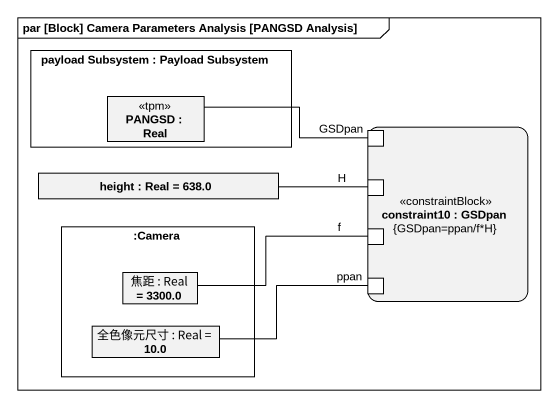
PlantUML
@startuml
mainframe par [Block] Camera Parameters Analysis [PANGSD Analysis]
rectangle "payload Subsystem : Payload Subsystem" as payload_Subsystem {
  rectangle "PANGSD : Real" as PANGSD <<tpm>>
}
rectangle "constraint10 : GSDpan\n{GSDpan=ppan/f*H}" as constraint10 <<constraintBlock>> {
  port GSDpan
  port H
  port f
  port ppan
}
rectangle "height : Real = 638.0" as height
rectangle ":Camera" as Camera {
  rectangle "焦距 : Real = 3300.0" as 焦距
  rectangle "全色像元尺寸 : Real = 10.0" as 全色像元尺寸
}
PANGSD -right- GSDpan
height -right- H
焦距 -right- f
全色像元尺寸 -right- ppan
@enduml
